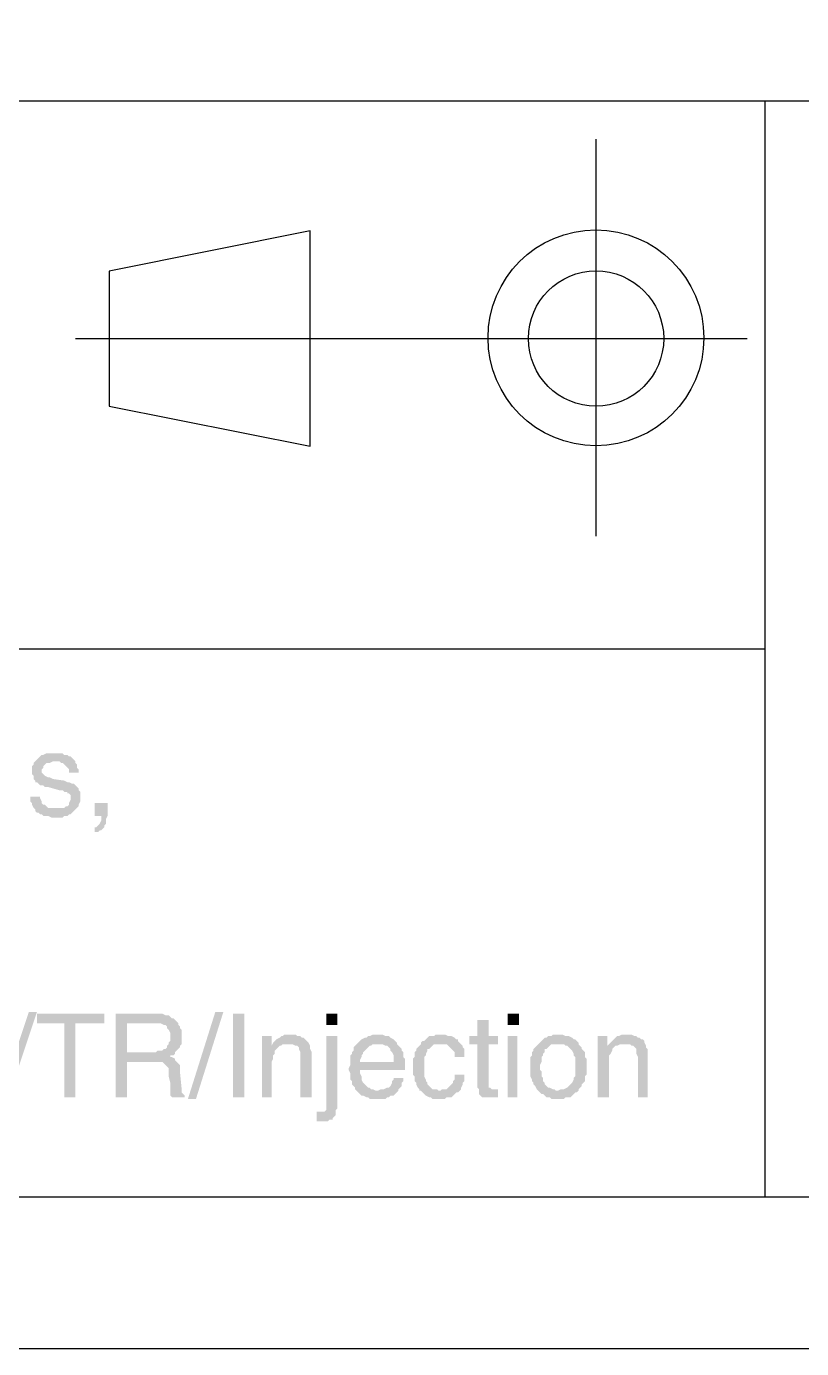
# Model space of a CAD drawing. Header units: millimetres. Extents: x 7018 to 13530, y 4187 to 5692.
# Drawn here: x 9229.83 to 9251.59, y 5394.57 to 5431.7 of the extents above; entities that cross this region are included whole.
import ezdxf

# ---------------------------------------------------------------- set-up
doc = ezdxf.new("R2010")
doc.units = ezdxf.units.MM

msp = doc.modelspace()

# ---------------------------------------------------------------- hatches: boundary and pattern name
at = {"transparency": 33554559}
for points in [[(9230.615, 5411.289), (9230.389, 5411.289), (9230.299, 5411.244), (9230.254, 5411.244), (9230.209, 5411.199), (9230.164, 5411.154), (9230.119, 5411.109), (9230.073, 5411.064), (9230.028, 5411.019), (9230.028, 5410.973), (9229.983, 5410.928), (9229.983, 5410.703), (9230.028, 5410.657), (9230.028, 5410.567), (9230.073, 5410.522), (9230.073, 5410.477), (9230.119, 5410.477), (9230.164, 5410.432), (9230.209, 5410.387), (9230.299, 5410.387), (9230.344, 5410.342), (9230.434, 5410.342), (9230.75, 5410.251), (9230.841, 5410.251), (9230.886, 5410.206), (9230.976, 5410.206), (9230.976, 5410.161), (9231.021, 5410.161), (9231.066, 5410.116), (9231.066, 5409.98), (9231.021, 5409.89), (9231.021, 5409.845), (9230.976, 5409.8), (9230.931, 5409.8), (9230.886, 5409.755), (9230.66, 5409.755), (9230.073, 5409.71), (9230.073, 5409.665), (9230.119, 5409.619), (9230.164, 5409.619), (9230.209, 5409.574), (9230.254, 5409.574), (9230.299, 5409.529), (9230.434, 5409.529), (9230.525, 5409.484), (9230.841, 5409.484), (9230.886, 5409.529), (9230.976, 5409.529), (9231.021, 5409.574), (9231.066, 5409.574), (9231.111, 5409.619), (9231.157, 5409.665), (9231.157, 5409.665), (9231.202, 5409.71), (9231.247, 5409.755), (9231.292, 5409.8), (9231.292, 5409.845), (9231.337, 5409.935), (9231.337, 5410.206), (9231.292, 5410.251), (9231.292, 5410.296), (9231.247, 5410.342), (9231.247, 5410.342), (9231.202, 5410.387), (9231.157, 5410.432), (9231.111, 5410.432), (9231.021, 5410.477), (9230.976, 5410.477), (9230.886, 5410.522), (9230.57, 5410.567), (9230.57, 5410.567), (9230.48, 5410.612), (9230.434, 5410.612), (9230.344, 5410.657), (9230.344, 5410.657), (9230.299, 5410.703), (9230.254, 5410.748), (9230.254, 5410.838), (9230.299, 5410.883), (9230.299, 5410.928), (9230.344, 5410.973), (9230.389, 5411.019), (9230.48, 5411.019), (9230.57, 5411.064), (9231.202, 5411.064), (9231.157, 5411.109), (9231.111, 5411.154), (9231.066, 5411.199), (9231.021, 5411.199), (9230.976, 5411.244), (9230.886, 5411.244), (9230.841, 5411.289), (9230.705, 5411.289)], [(9231.202, 5411.064), (9230.615, 5411.064), (9230.75, 5411.064), (9230.796, 5411.019), (9230.841, 5411.019), (9230.886, 5410.973), (9230.886, 5410.973), (9230.931, 5410.928), (9230.976, 5410.883), (9231.021, 5410.838), (9231.021, 5410.748), (9231.292, 5410.748), (9231.292, 5410.838), (9231.247, 5410.883), (9231.247, 5410.973), (9231.202, 5411.019)], [(9230.209, 5410.071), (9229.938, 5410.071), (9229.938, 5409.935), (9229.983, 5409.89), (9229.983, 5409.845), (9230.028, 5409.755), (9230.073, 5409.71), (9230.66, 5409.755), (9230.434, 5409.755), (9230.389, 5409.8), (9230.344, 5409.845), (9230.299, 5409.845), (9230.254, 5409.89), (9230.254, 5409.935), (9230.209, 5410.026)], [(9232.104, 5409.89), (9231.743, 5409.89), (9231.743, 5409.529), (9231.924, 5409.529), (9231.924, 5409.394), (9231.879, 5409.304), (9231.834, 5409.258), (9231.788, 5409.213), (9231.743, 5409.213), (9231.743, 5409.078), (9231.834, 5409.078), (9231.879, 5409.123), (9231.924, 5409.123), (9231.969, 5409.168), (9232.014, 5409.213), (9232.014, 5409.258), (9232.059, 5409.304), (9232.059, 5409.439), (9232.104, 5409.529), (9232.104, 5409.619)], [(9230.119, 5404.023), (9229.306, 5401.586), (9229.081, 5401.586), (9229.893, 5404.023)], [(9232.014, 5403.978), (9230.119, 5403.978), (9230.119, 5403.707), (9230.886, 5403.707), (9230.886, 5401.631), (9231.202, 5401.631), (9231.202, 5403.707), (9232.014, 5403.707), (9232.014, 5403.843)], [(9233.413, 5403.978), (9232.33, 5403.978), (9232.33, 5401.631), (9232.646, 5401.631), (9232.646, 5402.624), (9233.413, 5402.624), (9234, 5402.669), (9234, 5402.714), (9233.91, 5402.759), (9233.865, 5402.759), (9233.865, 5402.804), (9233.955, 5402.804), (9234, 5402.85), (9234, 5402.895), (9232.646, 5402.895), (9232.646, 5403.707), (9234.09, 5403.707), (9234.045, 5403.752), (9234, 5403.797), (9233.955, 5403.843), (9233.91, 5403.843), (9233.865, 5403.888), (9233.819, 5403.933), (9233.729, 5403.933), (9233.639, 5403.978), (9233.503, 5403.978)], [(9235.354, 5404.023), (9234.587, 5401.586), (9234.361, 5401.586), (9235.128, 5404.023)], [(9235.625, 5401.631), (9235.625, 5403.978), (9235.941, 5403.978), (9235.941, 5401.631)], [(9238.558, 5403.662), (9238.558, 5403.978), (9238.242, 5403.978), (9238.242, 5403.662)], [(9243.658, 5403.662), (9243.658, 5403.978), (9243.342, 5403.978), (9243.342, 5403.662)], [(9234.09, 5403.707), (9233.413, 5403.707), (9233.594, 5403.707), (9233.684, 5403.662), (9233.729, 5403.662), (9233.774, 5403.617), (9233.774, 5403.572), (9233.819, 5403.527), (9233.865, 5403.436), (9233.865, 5403.301), (9233.865, 5403.211), (9233.819, 5403.166), (9233.819, 5403.12), (9233.774, 5403.075), (9233.774, 5403.03), (9233.729, 5402.985), (9233.684, 5402.985), (9233.639, 5402.94), (9233.503, 5402.94), (9233.458, 5402.895), (9232.646, 5402.895), (9234, 5402.895), (9234.045, 5402.94), (9234.09, 5402.985), (9234.135, 5403.03), (9234.135, 5403.075), (9234.18, 5403.12), (9234.18, 5403.527), (9234.135, 5403.572), (9234.135, 5403.617), (9234.09, 5403.662)], [(9242.801, 5403.797), (9242.485, 5403.797), (9242.485, 5403.346), (9242.259, 5403.346), (9242.259, 5403.12), (9242.485, 5403.12), (9242.485, 5401.902), (9242.53, 5401.857), (9242.53, 5401.721), (9242.575, 5401.676), (9242.575, 5401.676), (9242.62, 5401.631), (9243.071, 5401.631), (9243.071, 5401.857), (9242.891, 5401.857), (9242.846, 5401.902), (9242.801, 5401.902), (9242.801, 5403.12), (9243.071, 5403.12), (9243.071, 5403.346), (9242.801, 5403.346)], [(9236.708, 5403.346), (9236.437, 5403.346), (9236.437, 5401.631), (9236.708, 5401.631), (9236.708, 5402.534), (9236.708, 5402.624), (9236.753, 5402.714), (9236.753, 5402.804), (9236.798, 5402.85), (9236.798, 5402.94), (9236.843, 5402.985), (9236.843, 5402.985), (9236.888, 5403.03), (9236.934, 5403.075), (9236.708, 5403.075)], [(9237.249, 5403.391), (9237.069, 5403.391), (9237.024, 5403.346), (9236.979, 5403.346), (9236.934, 5403.301), (9236.843, 5403.256), (9236.798, 5403.211), (9236.753, 5403.166), (9236.708, 5403.075), (9236.979, 5403.075), (9237.024, 5403.12), (9237.159, 5403.12), (9237.746, 5403.166), (9237.701, 5403.211), (9237.656, 5403.256), (9237.656, 5403.256), (9237.611, 5403.301), (9237.565, 5403.301), (9237.52, 5403.346), (9237.43, 5403.346), (9237.385, 5403.391), (9237.295, 5403.391)], [(9238.558, 5403.346), (9238.242, 5403.346), (9238.242, 5401.27), (9238.197, 5401.225), (9237.972, 5401.225), (9237.972, 5400.954), (9238.287, 5400.954), (9238.333, 5400.999), (9238.423, 5400.999), (9238.423, 5401.044), (9238.468, 5401.089), (9238.513, 5401.135), (9238.513, 5401.27), (9238.558, 5401.315), (9238.558, 5401.405)], [(9239.687, 5403.391), (9239.551, 5403.391), (9239.461, 5403.346), (9239.416, 5403.346), (9239.371, 5403.301), (9239.326, 5403.301), (9239.235, 5403.256), (9239.19, 5403.211), (9239.145, 5403.166), (9239.1, 5403.12), (9239.822, 5403.12), (9239.912, 5403.075), (9239.957, 5403.075), (9240.003, 5403.03), (9240.048, 5402.985), (9240.048, 5402.94), (9240.093, 5402.895), (9240.138, 5402.804), (9240.138, 5402.624), (9239.19, 5402.624), (9238.919, 5402.579), (9238.919, 5402.534), (9238.874, 5402.443), (9238.874, 5402.398), (9238.919, 5402.308), (9238.919, 5402.127), (9238.964, 5402.082), (9238.964, 5401.992), (9239.01, 5401.947), (9239.055, 5401.902), (9239.055, 5401.857), (9239.1, 5401.812), (9239.1, 5401.812), (9239.145, 5401.766), (9239.19, 5401.721), (9239.235, 5401.676), (9239.28, 5401.676), (9239.371, 5401.631), (9239.416, 5401.631), (9239.461, 5401.586), (9239.912, 5401.586), (9239.957, 5401.631), (9240.003, 5401.631), (9240.048, 5401.676), (9240.138, 5401.676), (9240.183, 5401.721), (9240.228, 5401.766), (9240.273, 5401.812), (9239.641, 5401.812), (9239.551, 5401.857), (9239.506, 5401.857), (9239.461, 5401.902), (9239.416, 5401.902), (9239.371, 5401.947), (9239.326, 5401.992), (9239.326, 5401.992), (9239.28, 5402.037), (9239.235, 5402.127), (9239.235, 5402.218), (9239.19, 5402.308), (9239.19, 5402.398), (9240.454, 5402.398), (9240.454, 5402.714), (9240.409, 5402.759), (9240.409, 5402.895), (9240.364, 5402.94), (9240.364, 5402.985), (9240.318, 5403.03), (9240.273, 5403.075), (9240.228, 5403.12), (9240.228, 5403.166), (9240.183, 5403.211), (9240.138, 5403.256), (9240.048, 5403.301), (9240.003, 5403.346), (9239.912, 5403.346), (9239.822, 5403.391), (9239.777, 5403.391)], [(9241.447, 5403.391), (9241.311, 5403.391), (9241.266, 5403.346), (9241.131, 5403.346), (9241.086, 5403.301), (9241.041, 5403.256), (9240.995, 5403.211), (9240.95, 5403.211), (9240.905, 5403.166), (9240.905, 5403.12), (9241.627, 5403.12), (9241.672, 5403.075), (9241.718, 5403.03), (9241.763, 5402.985), (9241.808, 5402.94), (9241.853, 5402.895), (9241.853, 5402.759), (9242.124, 5402.759), (9242.124, 5402.985), (9242.079, 5403.03), (9242.079, 5403.075), (9242.033, 5403.12), (9241.988, 5403.166), (9241.943, 5403.211), (9241.943, 5403.256), (9241.898, 5403.256), (9241.853, 5403.301), (9241.763, 5403.346), (9241.672, 5403.346), (9241.582, 5403.391), (9241.537, 5403.391)], [(9243.613, 5401.631), (9243.613, 5403.346), (9243.342, 5403.346), (9243.342, 5401.631)], [(9244.741, 5403.391), (9244.606, 5403.391), (9244.561, 5403.346), (9244.471, 5403.346), (9244.425, 5403.301), (9244.38, 5403.301), (9244.335, 5403.256), (9244.29, 5403.211), (9244.245, 5403.166), (9244.2, 5403.12), (9244.2, 5403.12), (9244.155, 5403.075), (9244.11, 5403.03), (9244.064, 5402.985), (9244.064, 5402.94), (9244.019, 5402.895), (9244.019, 5402.804), (9243.974, 5402.759), (9243.974, 5402.489), (9243.974, 5402.218), (9244.019, 5402.127), (9244.019, 5402.082), (9244.064, 5402.037), (9244.064, 5401.992), (9244.11, 5401.947), (9244.155, 5401.857), (9244.2, 5401.812), (9244.741, 5401.812), (9244.696, 5401.812), (9244.651, 5401.857), (9244.606, 5401.857), (9244.516, 5401.902), (9244.471, 5401.902), (9244.425, 5401.947), (9244.38, 5401.992), (9244.38, 5402.037), (9244.335, 5402.082), (9244.335, 5402.173), (9244.29, 5402.218), (9244.29, 5402.353), (9244.245, 5402.398), (9244.245, 5402.534), (9244.29, 5402.624), (9244.29, 5402.759), (9244.335, 5402.804), (9244.335, 5402.85), (9244.38, 5402.895), (9244.38, 5402.985), (9244.425, 5402.985), (9244.471, 5403.03), (9244.516, 5403.075), (9244.561, 5403.12), (9244.741, 5403.12), (9245.328, 5403.166), (9245.283, 5403.211), (9245.238, 5403.256), (9245.193, 5403.256), (9245.148, 5403.301), (9245.057, 5403.346), (9244.967, 5403.346), (9244.877, 5403.391), (9244.832, 5403.391)], [(9246.14, 5403.346), (9245.87, 5403.346), (9245.87, 5401.631), (9246.186, 5401.631), (9246.186, 5402.534), (9246.186, 5402.804), (9246.231, 5402.85), (9246.276, 5402.94), (9246.276, 5402.985), (9246.276, 5402.985), (9246.321, 5403.03), (9246.366, 5403.075), (9246.14, 5403.075)], [(9246.682, 5403.391), (9246.547, 5403.391), (9246.456, 5403.346), (9246.411, 5403.346), (9246.366, 5403.301), (9246.321, 5403.256), (9246.276, 5403.211), (9246.231, 5403.166), (9246.14, 5403.075), (9246.411, 5403.075), (9246.502, 5403.12), (9246.637, 5403.12), (9247.179, 5403.166), (9247.179, 5403.211), (9247.133, 5403.256), (9247.088, 5403.256), (9247.043, 5403.301), (9246.998, 5403.301), (9246.953, 5403.346), (9246.908, 5403.346), (9246.817, 5403.391), (9246.772, 5403.391)], [(9237.746, 5403.166), (9237.159, 5403.12), (9237.295, 5403.12), (9237.385, 5403.075), (9237.43, 5403.075), (9237.475, 5403.03), (9237.475, 5402.985), (9237.52, 5402.895), (9237.52, 5401.631), (9237.836, 5401.631), (9237.836, 5402.895), (9237.791, 5402.985), (9237.791, 5403.075)], [(9239.1, 5403.12), (9239.1, 5403.12), (9239.055, 5403.075), (9239.01, 5403.03), (9239.01, 5402.94), (9238.964, 5402.895), (9238.964, 5402.85), (9238.919, 5402.804), (9238.919, 5402.579), (9239.19, 5402.624), (9239.19, 5402.669), (9239.235, 5402.759), (9239.235, 5402.804), (9239.28, 5402.85), (9239.28, 5402.895), (9239.326, 5402.94), (9239.371, 5402.985), (9239.416, 5403.03), (9239.461, 5403.075), (9239.506, 5403.075), (9239.551, 5403.12), (9239.687, 5403.12)], [(9240.905, 5403.12), (9240.86, 5403.075), (9240.815, 5403.03), (9240.77, 5402.985), (9240.77, 5402.94), (9240.725, 5402.895), (9240.725, 5402.759), (9240.679, 5402.714), (9240.679, 5402.263), (9240.725, 5402.218), (9240.725, 5402.082), (9240.77, 5402.037), (9240.77, 5401.992), (9240.815, 5401.902), (9240.86, 5401.857), (9240.86, 5401.812), (9241.447, 5401.812), (9241.402, 5401.812), (9241.356, 5401.857), (9241.221, 5401.857), (9241.176, 5401.902), (9241.131, 5401.947), (9241.086, 5401.992), (9241.086, 5402.037), (9241.041, 5402.082), (9241.041, 5402.127), (9240.995, 5402.218), (9240.995, 5402.759), (9241.041, 5402.804), (9241.041, 5402.85), (9241.086, 5402.94), (9241.086, 5402.985), (9241.131, 5402.985), (9241.176, 5403.03), (9241.221, 5403.075), (9241.266, 5403.12), (9241.447, 5403.12)], [(9245.328, 5403.166), (9244.741, 5403.12), (9244.922, 5403.12), (9244.967, 5403.075), (9245.012, 5403.075), (9245.057, 5403.03), (9245.102, 5402.985), (9245.148, 5402.94), (9245.193, 5402.85), (9245.193, 5402.804), (9245.238, 5402.759), (9245.238, 5402.218), (9245.193, 5402.173), (9245.193, 5402.127), (9245.148, 5402.037), (9245.102, 5401.992), (9245.102, 5401.992), (9245.057, 5401.947), (9245.012, 5401.902), (9244.922, 5401.857), (9244.832, 5401.857), (9244.741, 5401.812), (9244.2, 5401.812), (9244.245, 5401.766), (9244.29, 5401.721), (9244.335, 5401.721), (9244.38, 5401.676), (9244.425, 5401.631), (9244.516, 5401.631), (9244.561, 5401.586), (9244.922, 5401.586), (9244.967, 5401.631), (9245.102, 5401.631), (9245.148, 5401.676), (9245.193, 5401.721), (9245.238, 5401.766), (9245.283, 5401.766), (9245.328, 5401.812), (9245.328, 5401.857), (9245.373, 5401.902), (9245.418, 5401.947), (9245.418, 5401.992), (9245.464, 5402.037), (9245.509, 5402.082), (9245.509, 5402.218), (9245.554, 5402.263), (9245.554, 5402.489), (9245.554, 5402.714), (9245.509, 5402.759), (9245.509, 5402.895), (9245.464, 5402.94), (9245.418, 5402.985), (9245.418, 5403.03), (9245.373, 5403.075), (9245.328, 5403.12)], [(9247.179, 5403.166), (9246.637, 5403.12), (9246.772, 5403.12), (9246.817, 5403.075), (9246.863, 5403.075), (9246.908, 5403.03), (9246.908, 5403.03), (9246.953, 5402.985), (9246.953, 5402.85), (9246.998, 5402.759), (9246.998, 5401.631), (9247.269, 5401.631), (9247.269, 5402.985), (9247.224, 5403.03), (9247.224, 5403.075)], [(9234, 5402.669), (9233.413, 5402.624), (9233.639, 5402.624), (9233.684, 5402.579), (9233.729, 5402.534), (9233.729, 5402.534), (9233.774, 5402.489), (9233.819, 5402.443), (9233.819, 5402.218), (9233.865, 5402.037), (9233.865, 5401.766), (9233.865, 5401.676), (9233.91, 5401.631), (9234.271, 5401.631), (9234.271, 5401.676), (9234.226, 5401.721), (9234.18, 5401.766), (9234.18, 5401.902), (9234.135, 5402.353), (9234.135, 5402.534), (9234.09, 5402.579), (9234.045, 5402.624)], [(9240.409, 5402.173), (9240.138, 5402.173), (9240.138, 5402.127), (9240.093, 5402.082), (9240.093, 5402.037), (9240.048, 5401.947), (9240.003, 5401.902), (9239.957, 5401.902), (9239.867, 5401.857), (9239.777, 5401.857), (9239.687, 5401.812), (9240.273, 5401.812), (9240.273, 5401.857), (9240.318, 5401.902), (9240.364, 5401.947), (9240.364, 5402.037), (9240.409, 5402.082)], [(9242.124, 5402.263), (9241.853, 5402.263), (9241.853, 5402.127), (9241.808, 5402.082), (9241.808, 5402.037), (9241.763, 5401.992), (9241.718, 5401.947), (9241.672, 5401.902), (9241.627, 5401.857), (9241.492, 5401.857), (9241.447, 5401.812), (9240.86, 5401.812), (9240.905, 5401.812), (9240.95, 5401.766), (9240.995, 5401.721), (9241.041, 5401.676), (9241.131, 5401.631), (9241.176, 5401.631), (9241.221, 5401.586), (9241.582, 5401.586), (9241.627, 5401.631), (9241.763, 5401.631), (9241.808, 5401.676), (9241.853, 5401.721), (9241.898, 5401.766), (9241.943, 5401.766), (9241.988, 5401.812), (9242.033, 5401.857), (9242.033, 5401.902), (9242.079, 5401.992), (9242.079, 5402.037), (9242.124, 5402.082), (9242.124, 5402.173)]]:
    msp.add_hatch(color=256, dxfattribs=at).paths.add_polyline_path(points)

# ---------------------------------------------------------------- linework, layer by layer
msp.add_line((8888.675, 5398.833), (9297.931, 5398.833))
for points in [[(9301.969, 5394.574), (9301.969, 5691.574), (8881.969, 5691.574), (8881.969, 5394.574)], [(9232.15, 5424.829), (9232.15, 5421.038), (9237.791, 5419.91), (9237.791, 5425.957)]]:
    msp.add_lwpolyline(points, close=True)
for points in [[(8901.493, 5429.613), (9297.931, 5429.613)], [(9250.563, 5429.613), (9250.563, 5398.833)], [(9245.825, 5417.382), (9245.825, 5428.53)], [(9231.202, 5422.933), (9250.067, 5422.933)], [(8901.493, 5414.223), (9250.563, 5414.223)]]:
    msp.add_lwpolyline(points)
for centre, radius in [((9245.818, 5422.955), 3.031), ((9245.82, 5422.934), 1.9)]:
    msp.add_circle(centre, radius)

doc.saveas('drawing.dxf')
